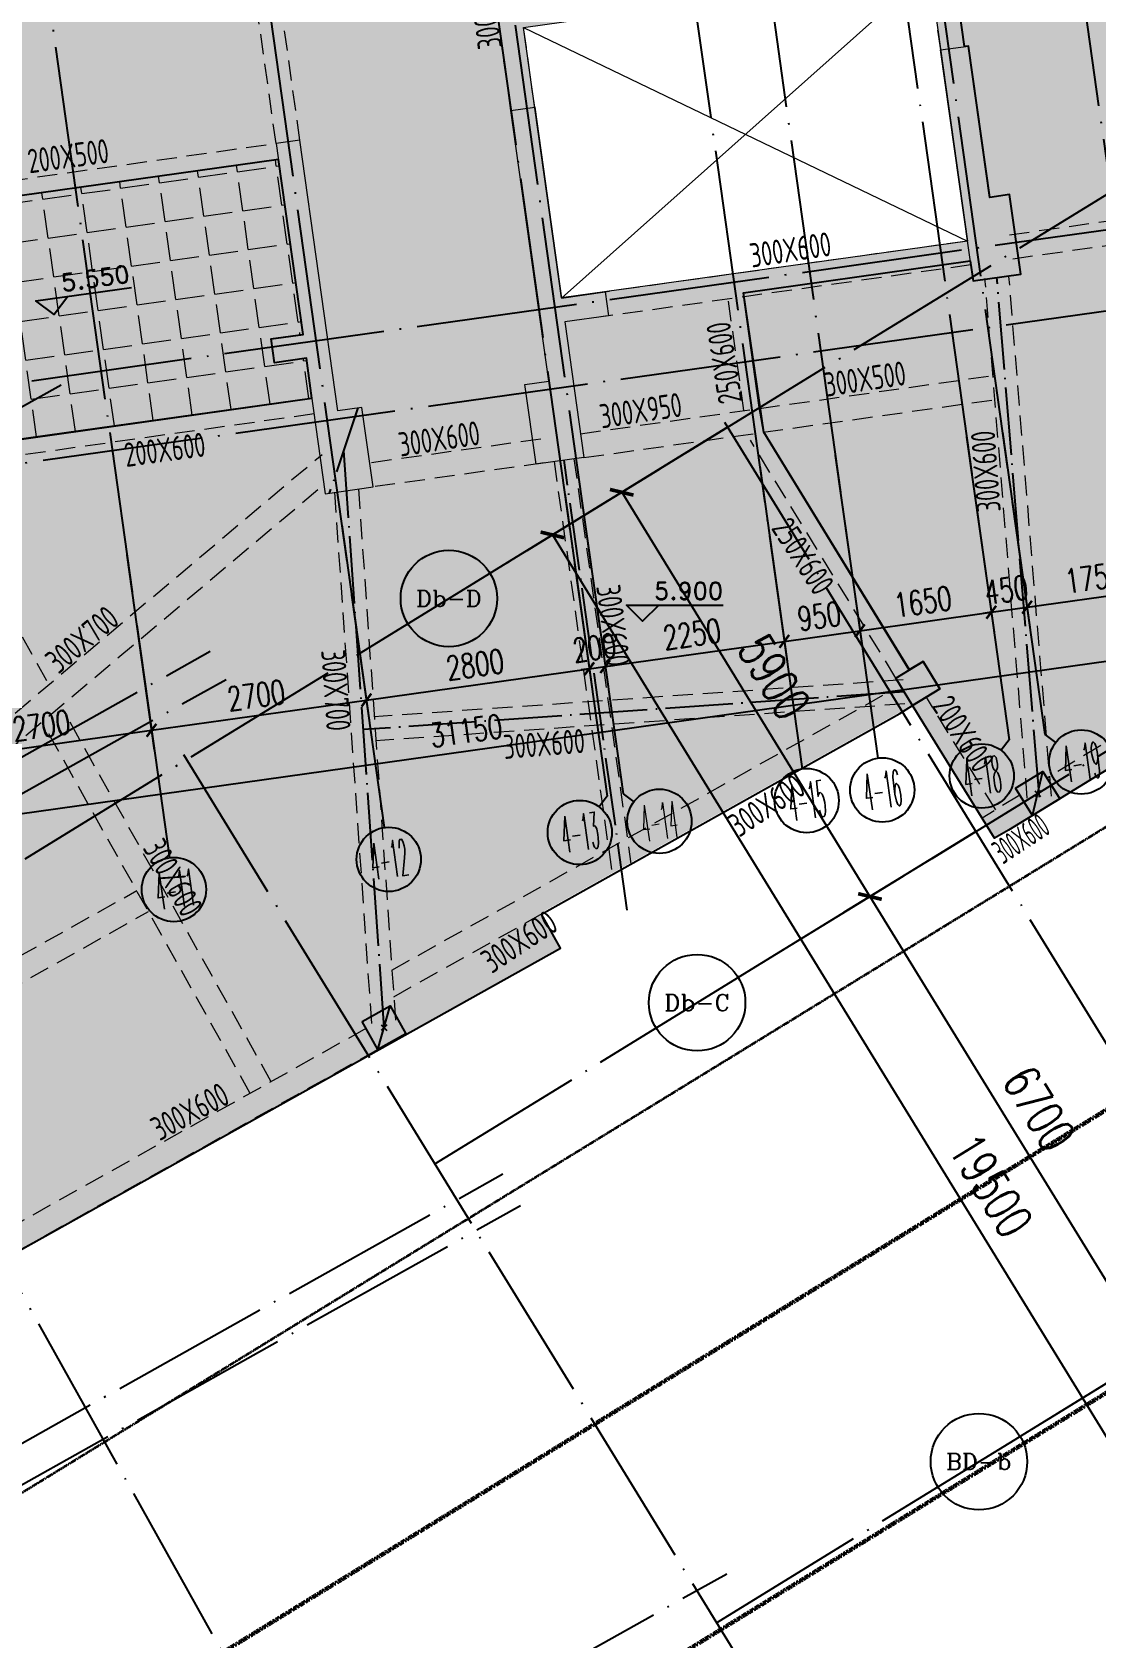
# Model space of a CAD drawing. Header units: millimetres. Extents: x 1089227 to 13101469, y 618865 to 10240562.
# Drawn here: x 2194745 to 2207980, y 4790405 to 4810379 of the extents above; entities that cross this region are included whole.
import ezdxf
from ezdxf.enums import TextEntityAlignment as Align

# ---------------------------------------------------------------- set-up
doc = ezdxf.new("R2010")
doc.units = ezdxf.units.MM
doc.header["$LTSCALE"] = 1000
doc.header["$PDMODE"] = 3
doc.header["$PDSIZE"] = 200
for name, pattern in [('A09-G-CTRL-用地红线+建筑退线_设计区$0$A02-G-MAIN-用地红线+退线_设计区$0$Redline1', [20, 10, -2, 2, -2, 2, -2]), ('A09-G-CTRL-用地红线+建筑退线_设计区$0$Controlline1', [12.8, 8, -1.6, 1.6, -1.6]), ('DOTE', [2.42, 2, -0.2, 0.02, -0.2]), ('GB_DASHDOT3', [1.0675, 0.84, -0.105, 0.0175, -0.105]), ('HIDDEN', [0.375, 0.25, -0.125])]:
    doc.linetypes.add(name, pattern=pattern)
doc.layers.get('0').update_dxf_attribs({"linetype": 'CONTINUOUS'})
doc.layers.get('Defpoints').update_dxf_attribs({"linetype": 'CONTINUOUS'})
for name, color, linetype, lineweight in [('A09-G-CTRL-用地红线+建筑退线_设计区$0$Z-REDL(用地红线)', 10, 'CONTINUOUS', 60), ('A09-G-CTRL-用地红线+建筑退线_设计区$0$Z-REDL-CTRL(建筑控制线)', 40, 'CONTINUOUS', 35), ('S-BEAM-DASH', 4, 'HIDDEN', 0), ('S-HOLE', 11, 'CONTINUOUS', 0), ('S-SLAB-HATCH', 73, 'CONTINUOUS', 0), ('S-WALL', 31, 'CONTINUOUS', 0)]:
    doc.layers.add(name, color=color, linetype=linetype, lineweight=lineweight)
for name, color, linetype in [('AXIS', 3, 'CONTINUOUS'), ('AXIS_TEXT', 7, 'CONTINUOUS'), ('BG', 11, 'CONTINUOUS'), ('BG-H', 8, 'CONTINUOUS'), ('BG-T', 3, 'CONTINUOUS'), ('C-H', 8, 'CONTINUOUS'), ('DOTE', 1, 'DOTE'), ('S-BEAM-TEXT-DD', 7, 'CONTINUOUS'), ('S-COLU-BEAM', 240, 'CONTINUOUS'), ('S-GRID-DE', 11, 'GB_DASHDOT3'), ('单形心', 4, 'CONTINUOUS'), ('辅助', 7, 'CONTINUOUS'), ('降板范围', 7, 'CONTINUOUS')]:
    doc.layers.add(name, color=color, linetype=linetype)
doc.styles.add('_TCH_AXIS', font='COMPLEX', dxfattribs={"bigfont": 'AllInOneBig.shx'})
doc.styles.add('_TCH_DIM_T3', font='SIMPLEX', dxfattribs={"width": 0.705882, "bigfont": 'AllInOneBig.shx'})
doc.styles.add('COMPLEX', font='COMPLEX', dxfattribs={"bigfont": 'AllInOneBig.shx'})
doc.styles.add('RMD', font='romand.shx')
doc.styles.add('TSSD_Rein', font='tssdeng.shx', dxfattribs={"width": 0.7, "bigfont": 'hztxt.shx'})
doc.dimstyles.new('_TCH_ARCH&&150', dxfattribs={"dimtxt": 446.25, "dimasz": 150, "dimexe": 375, "dimexo": 450, "dimgap": 189.375, "dimtad": 1, "dimdec": 0, "dimzin": 0, "dimdsep": 46, "dimtxsty": '_TCH_DIM_T3', "dimblk": 'ARCHTICK', "dimcen": 0.09, "dimclrt": 7, "dimazin": 2, "dimtfac": 1, "dimtdec": 0, "dimtix": 1, "dimtmove": 2, "dimatfit": 3, "dimfxl": 0, "dimtolj": 1, "dimtzin": 0, "dimarcsym": 0})
doc.dimstyles.new('_TCH_ARCH-100', dxfattribs={"dimscale": 100, "dimtxt": 2.975, "dimasz": 1, "dimexe": 2.5, "dimexo": 3, "dimgap": 1, "dimtad": 1, "dimdec": 0, "dimzin": 0, "dimdsep": 46, "dimtxsty": '_TCH_DIM_T3', "dimblk": 'ARCHTICK', "dimcen": 0.09, "dimclrt": 7, "dimazin": 2, "dimtfac": 1, "dimtdec": 0, "dimtix": 1, "dimtmove": 2, "dimatfit": 3, "dimfxl": 0, "dimtolj": 1, "dimtzin": 0, "dimarcsym": 0})

# ---------------------------------------------------------------- blocks, each defined once
blk = doc.blocks.new('0323最综用地红线')
at = {"layer": 'A09-G-CTRL-用地红线+建筑退线_设计区$0$Z-REDL(用地红线)', "color": 1, "linetype": 'A09-G-CTRL-用地红线+建筑退线_设计区$0$A02-G-MAIN-用地红线+退线_设计区$0$Redline1', "ltscale": 0.0005}
for points in [[(8229113, 3545554), (8225142, 3543308), (8218714, 3539520), (8216843, 3538379), (8196798, 3526063), (8183461, 3517876), (8169550, 3509328), (8160131, 3503545)], [(8227645, 3548171), (8223641, 3545906), (8217172, 3542094), (8215277, 3540938), (8195227, 3528619), (8181891, 3520433), (8167979, 3511884), (8158561, 3506101), (8151618, 3501837)]]:
    blk.add_lwpolyline(points, dxfattribs=at)
at = {"layer": 'A09-G-CTRL-用地红线+建筑退线_设计区$0$Z-REDL-CTRL(建筑控制线)', "linetype": 'A09-G-CTRL-用地红线+建筑退线_设计区$0$Controlline1', "ltscale": 0.0005, "flags": 128}
blk.add_lwpolyline([(8299567, 3686108), (8326626, 3675265), (8336400, 3687495), (8338983, 3690878), (8341712, 3688883), (8341724, 3688834), (8348492, 3681996), (8336495, 3657264), (8335815, 3655857), (8334921, 3653765), (8334408, 3652495), (8333554, 3650188), (8332762, 3647815), (8332296, 3646270), (8331866, 3644682), (8331460, 3643007), (8331063, 3641145), (8330737, 3639422), (8330293, 3636480), (8330017, 3634043), (8329761, 3630317), (8329732, 3627942), (8329763, 3625708), (8329928, 3622644), (8330113, 3620704), (8330325, 3618642), (8330653, 3615645), (8331572, 3606971), (8333151, 3600656), (8334420, 3595620), (8335099, 3592902), (8332162, 3588340), (8329462, 3587873), (8325135, 3587049), (8322510, 3586515), (8319525, 3585891), (8317926, 3585544), (8316578, 3585249), (8315535, 3585011), (8313300, 3584499), (8310791, 3583894), (8309251, 3583537), (8305740, 3582637), (8303918, 3582156), (8302104, 3581668), (8299703, 3581012), (8297227, 3580315), (8295056, 3579682), (8292998, 3579074), (8290643, 3578358), (8288572, 3577710), (8287591, 3577398), (8286161, 3576940), (8284503, 3576401), (8282624, 3575767), (8281086, 3575247), (8278146, 3574222), (8273894, 3572680), (8272471, 3572149), (8271089, 3571640), (8267888, 3570407), (8264331, 3569000), (8260702, 3567515), (8258549, 3566609), (8254947, 3565066), (8252185, 3563832), (8250834, 3563232), (8249176, 3562470), (8247994, 3561930), (8245505, 3560754), (8242980, 3559544), (8239801, 3558013), (8237959, 3557076), (8235838, 3555996), (8233384, 3554698), (8228450, 3552051), (8226178, 3550787), (8222141, 3548504), (8215629, 3544667), (8213710, 3543497), (8193657, 3531175), (8180322, 3522990), (8166408, 3514440), (8156991, 3508658), (8151138, 3505062), (8142685, 3507267), (8121171, 3545747), (8120724, 3546549), (8120233, 3547383), (8119272, 3548967), (8118108, 3550752), (8117067, 3552244), (8115806, 3553970), (8115672, 3554140), (8146431, 3575790), (8162146, 3587599), (8162295, 3588125), (8199863, 3615253), (8204215, 3618404), (8231584, 3638167), (8260590, 3655826), (8295376, 3680010)], close=True, dxfattribs=at)
blk = doc.blocks.new('_AXISO')
blk.add_circle((0, 0), 0.5)
at = {"layer": 'AXIS_TEXT', "style": 'COMPLEX', "width": 1.041667}
blk.add_attdef('A', text='', height=0.56, dxfattribs=at).set_placement((-0.25, -0.28), (0.25, -0.28), align=Align.FIT)
blk = doc.blocks.new('_ArchTick')
at = {"color": 0, "linetype": 'ByBlock', "const_width": 0.3}
blk.add_lwpolyline([(-0.71, -0.71), (0.71, 0.71)], dxfattribs=at)
blk = doc.blocks.new('*D28')
at = {"layer": 'AXIS', "color": 0, "lineweight": -2, "transparency": 16777216}
for p, q in [((0, -2314), (0, -5564)), ((31150, -2314), (31150, -5564)), ((0, -5314), (31150, -5314))]:
    blk.add_line(p, q, dxfattribs=at)
at = {"layer": 'Defpoints', "color": 0, "transparency": 16777216}
for p in [(0, -2014), (31150, -2014), (31150, -5314)]:
    blk.add_point(p, dxfattribs=at)
at = {"layer": 'AXIS', "color": 0, "linetype": 'ByBlock', "lineweight": -2, "transparency": 16777216, "xscale": 100, "yscale": 100, "zscale": 100, "rotation": 180}
blk.add_blockref('_ArchTick', (0, -5314), dxfattribs=at)
at = {"layer": 'AXIS', "color": 0, "linetype": 'ByBlock', "lineweight": -2, "transparency": 16777216, "xscale": 100, "yscale": 100, "zscale": 100}
blk.add_blockref('_ArchTick', (31150, -5314), dxfattribs=at)
at = {"layer": 'AXIS', "color": 7, "transparency": 16777216, "insert": (15575, -5065), "char_height": 297.5, "attachment_point": 5, "style": '_TCH_DIM_T3'}
blk.add_mtext('\\A1;31150', dxfattribs=at)
blk = doc.blocks.new('*D33')
at = {"layer": 'AXIS', "color": 0, "lineweight": -2, "transparency": 16777216}
for p, q in [((9000, -2314), (9000, -4764)), ((11700, -2314), (11700, -4764)), ((9000, -4514), (11700, -4514))]:
    blk.add_line(p, q, dxfattribs=at)
at = {"layer": 'Defpoints', "color": 0, "transparency": 16777216}
for p in [(9000, -2014), (11700, -2014), (11700, -4514)]:
    blk.add_point(p, dxfattribs=at)
at = {"layer": 'AXIS', "color": 0, "linetype": 'ByBlock', "lineweight": -2, "transparency": 16777216, "xscale": 100, "yscale": 100, "zscale": 100, "rotation": 180}
blk.add_blockref('_ArchTick', (9000, -4514), dxfattribs=at)
at = {"layer": 'AXIS', "color": 0, "linetype": 'ByBlock', "lineweight": -2, "transparency": 16777216, "xscale": 100, "yscale": 100, "zscale": 100}
blk.add_blockref('_ArchTick', (11700, -4514), dxfattribs=at)
at = {"layer": 'AXIS', "color": 7, "transparency": 16777216, "insert": (10350, -4265), "char_height": 297.5, "attachment_point": 5, "style": '_TCH_DIM_T3'}
blk.add_mtext('\\A1;2700', dxfattribs=at)
blk = doc.blocks.new('*D34')
at = {"layer": 'AXIS', "color": 0, "lineweight": -2, "transparency": 16777216}
for p, q in [((11700, -2314), (11700, -4764)), ((14400, -2314), (14400, -4764)), ((11700, -4514), (14400, -4514))]:
    blk.add_line(p, q, dxfattribs=at)
at = {"layer": 'Defpoints', "color": 0, "transparency": 16777216}
for p in [(11700, -2014), (14400, -2014), (14400, -4514)]:
    blk.add_point(p, dxfattribs=at)
at = {"layer": 'AXIS', "color": 0, "linetype": 'ByBlock', "lineweight": -2, "transparency": 16777216, "xscale": 100, "yscale": 100, "zscale": 100, "rotation": 180}
blk.add_blockref('_ArchTick', (11700, -4514), dxfattribs=at)
at = {"layer": 'AXIS', "color": 0, "linetype": 'ByBlock', "lineweight": -2, "transparency": 16777216, "xscale": 100, "yscale": 100, "zscale": 100}
blk.add_blockref('_ArchTick', (14400, -4514), dxfattribs=at)
at = {"layer": 'AXIS', "color": 7, "transparency": 16777216, "insert": (13050, -4265), "char_height": 297.5, "attachment_point": 5, "style": '_TCH_DIM_T3'}
blk.add_mtext('\\A1;2700', dxfattribs=at)
blk = doc.blocks.new('*D35')
at = {"layer": 'AXIS', "color": 0, "lineweight": -2, "transparency": 16777216}
for p, q in [((14400, -2314), (14400, -4764)), ((17200, -2314), (17200, -4764)), ((14400, -4514), (17200, -4514))]:
    blk.add_line(p, q, dxfattribs=at)
at = {"layer": 'Defpoints', "color": 0, "transparency": 16777216}
for p in [(14400, -2014), (17200, -2014), (17200, -4514)]:
    blk.add_point(p, dxfattribs=at)
at = {"layer": 'AXIS', "color": 0, "linetype": 'ByBlock', "lineweight": -2, "transparency": 16777216, "xscale": 100, "yscale": 100, "zscale": 100, "rotation": 180}
blk.add_blockref('_ArchTick', (14400, -4514), dxfattribs=at)
at = {"layer": 'AXIS', "color": 0, "linetype": 'ByBlock', "lineweight": -2, "transparency": 16777216, "xscale": 100, "yscale": 100, "zscale": 100}
blk.add_blockref('_ArchTick', (17200, -4514), dxfattribs=at)
at = {"layer": 'AXIS', "color": 7, "transparency": 16777216, "insert": (15800, -4265), "char_height": 297.5, "attachment_point": 5, "style": '_TCH_DIM_T3'}
blk.add_mtext('\\A1;2800', dxfattribs=at)
blk = doc.blocks.new('*D36')
at = {"layer": 'AXIS', "color": 0, "lineweight": -2, "transparency": 16777216}
for p, q in [((17200, -2314), (17200, -4764)), ((17400, -2314), (17400, -4764)), ((17200, -4514), (17100, -4514)), ((17200, -4514), (17400, -4514)), ((17400, -4514), (17500, -4514))]:
    blk.add_line(p, q, dxfattribs=at)
at = {"layer": 'Defpoints', "color": 0, "transparency": 16777216}
for p in [(17200, -2014), (17400, -2014), (17400, -4514)]:
    blk.add_point(p, dxfattribs=at)
at = {"layer": 'AXIS', "color": 0, "linetype": 'ByBlock', "lineweight": -2, "transparency": 16777216, "xscale": 100, "yscale": 100, "zscale": 100}
blk.add_blockref('_ArchTick', (17200, -4514), dxfattribs=at)
at = {"layer": 'AXIS', "color": 0, "linetype": 'ByBlock', "lineweight": -2, "transparency": 16777216, "xscale": 100, "yscale": 100, "zscale": 100, "rotation": 180}
blk.add_blockref('_ArchTick', (17400, -4514), dxfattribs=at)
at = {"layer": 'AXIS', "color": 7, "transparency": 16777216, "insert": (17300, -4265), "char_height": 297.5, "attachment_point": 5, "style": '_TCH_DIM_T3'}
blk.add_mtext('\\A1;200', dxfattribs=at)
blk = doc.blocks.new('*D37')
at = {"layer": 'AXIS', "color": 0, "lineweight": -2, "transparency": 16777216}
for p, q in [((17400, -2314), (17400, -4764)), ((19650, -2314), (19650, -4764)), ((17400, -4514), (19650, -4514))]:
    blk.add_line(p, q, dxfattribs=at)
at = {"layer": 'Defpoints', "color": 0, "transparency": 16777216}
for p in [(17400, -2014), (19650, -2014), (19650, -4514)]:
    blk.add_point(p, dxfattribs=at)
at = {"layer": 'AXIS', "color": 0, "linetype": 'ByBlock', "lineweight": -2, "transparency": 16777216, "xscale": 100, "yscale": 100, "zscale": 100, "rotation": 180}
blk.add_blockref('_ArchTick', (17400, -4514), dxfattribs=at)
at = {"layer": 'AXIS', "color": 0, "linetype": 'ByBlock', "lineweight": -2, "transparency": 16777216, "xscale": 100, "yscale": 100, "zscale": 100}
blk.add_blockref('_ArchTick', (19650, -4514), dxfattribs=at)
at = {"layer": 'AXIS', "color": 7, "transparency": 16777216, "insert": (18525, -4265), "char_height": 297.5, "attachment_point": 5, "style": '_TCH_DIM_T3'}
blk.add_mtext('\\A1;2250', dxfattribs=at)
blk = doc.blocks.new('*D38')
at = {"layer": 'AXIS', "color": 0, "lineweight": -2, "transparency": 16777216}
for p, q in [((19650, -2314), (19650, -4764)), ((20600, -2314), (20600, -4764)), ((19650, -4514), (20600, -4514))]:
    blk.add_line(p, q, dxfattribs=at)
at = {"layer": 'Defpoints', "color": 0, "transparency": 16777216}
for p in [(19650, -2014), (20600, -2014), (20600, -4514)]:
    blk.add_point(p, dxfattribs=at)
at = {"layer": 'AXIS', "color": 0, "linetype": 'ByBlock', "lineweight": -2, "transparency": 16777216, "xscale": 100, "yscale": 100, "zscale": 100, "rotation": 180}
blk.add_blockref('_ArchTick', (19650, -4514), dxfattribs=at)
at = {"layer": 'AXIS', "color": 0, "linetype": 'ByBlock', "lineweight": -2, "transparency": 16777216, "xscale": 100, "yscale": 100, "zscale": 100}
blk.add_blockref('_ArchTick', (20600, -4514), dxfattribs=at)
at = {"layer": 'AXIS', "color": 7, "transparency": 16777216, "insert": (20125, -4265), "char_height": 297.5, "attachment_point": 5, "style": '_TCH_DIM_T3'}
blk.add_mtext('\\A1;950', dxfattribs=at)
blk = doc.blocks.new('*D39')
at = {"layer": 'AXIS', "color": 0, "lineweight": -2, "transparency": 16777216}
for p, q in [((20600, -2314), (20600, -4764)), ((22250, -2314), (22250, -4764)), ((20600, -4514), (22250, -4514))]:
    blk.add_line(p, q, dxfattribs=at)
at = {"layer": 'Defpoints', "color": 0, "transparency": 16777216}
for p in [(20600, -2014), (22250, -2014), (22250, -4514)]:
    blk.add_point(p, dxfattribs=at)
at = {"layer": 'AXIS', "color": 0, "linetype": 'ByBlock', "lineweight": -2, "transparency": 16777216, "xscale": 100, "yscale": 100, "zscale": 100, "rotation": 180}
blk.add_blockref('_ArchTick', (20600, -4514), dxfattribs=at)
at = {"layer": 'AXIS', "color": 0, "linetype": 'ByBlock', "lineweight": -2, "transparency": 16777216, "xscale": 100, "yscale": 100, "zscale": 100}
blk.add_blockref('_ArchTick', (22250, -4514), dxfattribs=at)
at = {"layer": 'AXIS', "color": 7, "transparency": 16777216, "insert": (21425, -4265), "char_height": 297.5, "attachment_point": 5, "style": '_TCH_DIM_T3'}
blk.add_mtext('\\A1;1650', dxfattribs=at)
blk = doc.blocks.new('*D40')
at = {"layer": 'AXIS', "color": 0, "lineweight": -2, "transparency": 16777216}
for p, q in [((22250, -2314), (22250, -4764)), ((22700, -2314), (22700, -4764)), ((22250, -4514), (22150, -4514)), ((22250, -4514), (22700, -4514)), ((22700, -4514), (22800, -4514))]:
    blk.add_line(p, q, dxfattribs=at)
at = {"layer": 'Defpoints', "color": 0, "transparency": 16777216}
for p in [(22250, -2014), (22700, -2014), (22700, -4514)]:
    blk.add_point(p, dxfattribs=at)
at = {"layer": 'AXIS', "color": 0, "linetype": 'ByBlock', "lineweight": -2, "transparency": 16777216, "xscale": 100, "yscale": 100, "zscale": 100}
blk.add_blockref('_ArchTick', (22250, -4514), dxfattribs=at)
at = {"layer": 'AXIS', "color": 0, "linetype": 'ByBlock', "lineweight": -2, "transparency": 16777216, "xscale": 100, "yscale": 100, "zscale": 100, "rotation": 180}
blk.add_blockref('_ArchTick', (22700, -4514), dxfattribs=at)
at = {"layer": 'AXIS', "color": 7, "transparency": 16777216, "insert": (22475, -4265), "char_height": 297.5, "attachment_point": 5, "style": '_TCH_DIM_T3'}
blk.add_mtext('\\A1;450', dxfattribs=at)
blk = doc.blocks.new('*D41')
at = {"layer": 'AXIS', "color": 0, "lineweight": -2, "transparency": 16777216}
for p, q in [((22700, -2314), (22700, -4764)), ((24450, -2314), (24450, -4764)), ((22700, -4514), (24450, -4514))]:
    blk.add_line(p, q, dxfattribs=at)
at = {"layer": 'Defpoints', "color": 0, "transparency": 16777216}
for p in [(22700, -2014), (24450, -2014), (24450, -4514)]:
    blk.add_point(p, dxfattribs=at)
at = {"layer": 'AXIS', "color": 0, "linetype": 'ByBlock', "lineweight": -2, "transparency": 16777216, "xscale": 100, "yscale": 100, "zscale": 100, "rotation": 180}
blk.add_blockref('_ArchTick', (22700, -4514), dxfattribs=at)
at = {"layer": 'AXIS', "color": 0, "linetype": 'ByBlock', "lineweight": -2, "transparency": 16777216, "xscale": 100, "yscale": 100, "zscale": 100}
blk.add_blockref('_ArchTick', (24450, -4514), dxfattribs=at)
at = {"layer": 'AXIS', "color": 7, "transparency": 16777216, "insert": (23575, -4265), "char_height": 297.5, "attachment_point": 5, "style": '_TCH_DIM_T3'}
blk.add_mtext('\\A1;1750', dxfattribs=at)
blk = doc.blocks.new('*D450')
at = {"layer": 'AXIS', "color": 0, "lineweight": -2, "transparency": 16777216}
for p, q in [((-173409, -19984), (-175525, -21284)), ((-175206, -21087), (-165000, -37704)), ((-163203, -36600), (-165320, -37900))]:
    blk.add_line(p, q, dxfattribs=at)
at = {"layer": 'Defpoints', "color": 0, "transparency": 16777216}
for p in [(-173025, -19748), (-162820, -36364), (-165000, -37704)]:
    blk.add_point(p, dxfattribs=at)
at = {"layer": 'AXIS', "color": 0, "lineweight": -2, "transparency": 16777216, "xscale": 150, "yscale": 150, "zscale": 150}
for p, rotation in [((-175206, -21087), 121.5582110074274), ((-165000, -37704), 301.5582110074274)]:
    blk.add_blockref('_ArchTick', p, dxfattribs=dict(at, rotation=rotation))
at = {"layer": 'AXIS', "color": 7, "transparency": 16777216, "insert": (-169751, -29180), "char_height": 446.2, "attachment_point": 5, "rotation": 301.5582, "style": '_TCH_DIM_T3'}
blk.add_mtext('\\A1;19500', dxfattribs=at)
blk = doc.blocks.new('*D452')
at = {"layer": 'AXIS', "color": 0, "lineweight": -2, "transparency": 16777216}
for p, q in [((-170321, -25011), (-171574, -25781)), ((-171255, -25585), (-167748, -31294)), ((-166814, -30720), (-168068, -31490))]:
    blk.add_line(p, q, dxfattribs=at)
at = {"layer": 'Defpoints', "color": 0, "transparency": 16777216}
for p in [(-169937, -24776), (-166431, -30485), (-167748, -31294)]:
    blk.add_point(p, dxfattribs=at)
at = {"layer": 'AXIS', "color": 0, "lineweight": -2, "transparency": 16777216, "xscale": 150, "yscale": 150, "zscale": 150}
for p, rotation in [((-171255, -25585), 121.5582110074262), ((-167748, -31294), 301.5582110074262)]:
    blk.add_blockref('_ArchTick', p, dxfattribs=dict(at, rotation=rotation))
at = {"layer": 'AXIS', "color": 7, "transparency": 16777216, "insert": (-169150, -28223), "char_height": 446.2, "attachment_point": 5, "rotation": 301.5582, "style": '_TCH_DIM_T3'}
blk.add_mtext('\\A1;6700', dxfattribs=at)
blk = doc.blocks.new('*D453')
at = {"layer": 'AXIS', "color": 0, "lineweight": -2, "transparency": 16777216}
for p, q in [((-173409, -19984), (-174662, -20754)), ((-174343, -20557), (-171255, -25585)), ((-170321, -25011), (-171574, -25781))]:
    blk.add_line(p, q, dxfattribs=at)
at = {"layer": 'Defpoints', "color": 0, "transparency": 16777216}
for p in [(-173025, -19748), (-169937, -24776), (-171255, -25585)]:
    blk.add_point(p, dxfattribs=at)
at = {"layer": 'AXIS', "color": 0, "lineweight": -2, "transparency": 16777216, "xscale": 150, "yscale": 150, "zscale": 150}
for p, rotation in [((-174343, -20557), 121.5582110074291), ((-171255, -25585), 301.5582110074291)]:
    blk.add_blockref('_ArchTick', p, dxfattribs=dict(at, rotation=rotation))
at = {"layer": 'AXIS', "color": 7, "transparency": 16777216, "insert": (-172447, -22855), "char_height": 446.2, "attachment_point": 5, "rotation": 301.5582, "style": '_TCH_DIM_T3'}
blk.add_mtext('\\A1;5900', dxfattribs=at)
blk = doc.blocks.new('QZ-TL-0808')
at = {"layer": 'C-H'}
for points in [[(-130443, -110819), (-130096, -110770), (-129832, -112651), (-129584, -112617), (-129445, -113607), (-130039, -113690)], [(-135790, -111570), (-135493, -111530), (-135159, -113905), (-134614, -113828), (-134573, -114126), (-135117, -114202), (-134881, -115886), (-135475, -115969), (-135614, -114979), (-135317, -114937)], [(-138099, -116338), (-137504, -116254), (-137644, -115264), (-137941, -115306), (-138414, -111941), (-138711, -111983), (-138377, -114357), (-138774, -114413), (-138732, -114710), (-138335, -114654)]]:
    blk.add_hatch(color=256, dxfattribs=at).paths.add_polyline_path(points)
at = {"layer": 'S-WALL'}
for points in [[(-130443, -110819), (-130096, -110770), (-129832, -112651), (-129584, -112617), (-129445, -113607), (-130039, -113690), (-130443, -110819)], [(-135790, -111570), (-135493, -111530), (-135159, -113905), (-134614, -113828), (-134573, -114126), (-135117, -114202), (-134881, -115886), (-135475, -115969), (-135614, -114979), (-135317, -114937), (-135790, -111570)], [(-138099, -116338), (-137504, -116254), (-137644, -115264), (-137941, -115306), (-138414, -111941), (-138711, -111983), (-138377, -114357), (-138774, -114413), (-138732, -114710), (-138335, -114654), (-138099, -116338)]]:
    blk.add_lwpolyline(points, dxfattribs=at)
blk = doc.blocks.new('BANWANG_XINGXIN')
at = {"color": 0}
for points in [[(0.71, 0.71), (-0.71, -0.71)], [(-0.71, 0.71), (0.71, -0.71)]]:
    blk.add_lwpolyline(points, dxfattribs=at)
blk = doc.blocks.new('1F柱网-0808')
at = {"layer": 'S-COLU-BEAM'}
for points in [[(13879, 29824), (14220, 30033), (14429, 29693), (14089, 29483)], [(15369, 28455), (15710, 28665), (15920, 28324), (15579, 28114)], [(7239, 25553), (7588, 25749), (7783, 25400), (7434, 25204)]]:
    blk.add_lwpolyline(points, close=True, dxfattribs=at)
blk.add_blockref('QZ-TL-0808', (144880, 148457))
at = {"layer": '单形心', "xscale": 50, "yscale": 50, "zscale": 50}
for p in [(15644, 28389), (7511, 25477)]:
    blk.add_blockref('BANWANG_XINGXIN', p, dxfattribs=at)
blk = doc.blocks.new('2FJGBZ')
at = {"layer": 'C-H'}
h = blk.add_hatch(color=256, dxfattribs=at)
h.dxf.hatch_style = 1
h.paths.add_polyline_path([(13879, 29824), (14220, 30033), (14429, 29693), (14089, 29483)])
h = blk.add_hatch(color=256, dxfattribs=at)
h.dxf.hatch_style = 1
h.paths.add_polyline_path([(7240, 25555), (7588, 25749), (7784, 25400), (7434, 25204)])
at = {"layer": 'S-SLAB-HATCH'}
h = blk.add_hatch(dxfattribs=at)
h.set_pattern_fill('松散材料', color=256, scale=200, angle=8)
h.set_pattern_definition([(8.0000004, (-5457252.86, 1932872.46), (133.485347, 397.445483), [0, -375])])
h.paths.add_polyline_path([(-9941, 34947), (-8108, 35973), (-7021, 34031), (-8854, 33005)], flags=16)
h.paths.add_polyline_path([(-5324, 26702), (-3492, 27727), (-2393, 25764), (-4225, 24738)], flags=16)
h.paths.add_polyline_path([(-593, 32496), (-676, 33091), (-924, 33056), (-1230, 35235), (701, 35506), (1091, 32733)], flags=16)
h.paths.add_polyline_path([(9248, 37919), (14299, 38629), (14772, 35262), (9722, 34554)], flags=16)
h.paths.add_polyline_path([(-685, 57224), (-2616, 56953), (-2950, 59330), (-1019, 59601)], flags=17)
h.paths.add_polyline_path([(-1646, 64057), (-2933, 63876), (-3114, 65163), (-1827, 65344)], flags=16)
h.paths.add_polyline_path([(-24126, 53937), (-21332, 55501), (-20160, 53408), (-22952, 51844)], flags=16)
edge = h.paths.add_edge_path()
edge.add_line((8274, 69995), (8191, 70590))
edge.add_line((8191, 70590), (3804, 69973))
edge.add_line((3804, 69973), (2121, 81951))
edge.add_line((2121, 81951), (-4347, 81042))
edge.add_line((-4347, 81042), (-6158, 83583))
edge.add_line((-6158, 83583), (-29732, 67073))
edge.add_line((-29732, 67073), (-29727, 67065))
edge.add_arc((-27730, 64687), 3105, 130.0192, 209.2114)
edge.add_line((-30440, 63171), (-28906, 60430))
edge.add_line((-28906, 60430), (-28209, 60820))
edge.add_line((-28209, 60820), (-23030, 51571))
edge.add_line((-23030, 51571), (-21720, 52305))
edge.add_line((-21720, 52305), (-19375, 48117))
edge.add_line((-19375, 48117), (-20683, 47384))
edge.add_line((-20683, 47384), (-16580, 40054))
edge.add_line((-16580, 40054), (-15271, 40787))
edge.add_line((-15271, 40787), (-13928, 38388))
edge.add_line((-13928, 38388), (-15237, 37655))
edge.add_line((-15237, 37655), (-7004, 22953))
edge.add_line((-7004, 22953), (-2295, 25590))
edge.add_line((-2295, 25590), (192, 21150))
edge.add_line((192, 21150), (9708, 26465))
edge.add_line((9708, 26465), (9462, 26902))
edge.add_line((9462, 26902), (13922, 29398))
edge.add_line((13922, 29398), (14261, 29587))
edge.add_line((14261, 29587), (12238, 32884))
edge.add_line((12238, 32884), (12186, 33190))
edge.add_line((12186, 33190), (11986, 34618))
edge.add_line((11986, 34618), (14806, 35014))
edge.add_line((14806, 35014), (14841, 34766))
edge.add_line((14841, 34766), (15435, 34850))
edge.add_line((15435, 34850), (15296, 35840))
edge.add_line((15296, 35840), (15049, 35805))
edge.add_line((15049, 35805), (14786, 37687))
edge.add_line((14786, 37687), (14735, 37681))
edge.add_line((14735, 37681), (14054, 42533))
edge.add_line((14054, 42533), (15292, 42708))
edge.add_line((15292, 42708), (15390, 42014))
edge.add_line((15390, 42014), (15786, 42070))
edge.add_line((15786, 42070), (15647, 43059))
edge.add_line((15647, 43059), (14012, 42829))
edge.add_line((14012, 42829), (13886, 43721))
edge.add_line((13886, 43721), (13985, 43736))
edge.add_line((13985, 43736), (13889, 44429))
edge.add_line((13889, 44429), (5471, 43245))
edge.add_line((5471, 43245), (5422, 43593))
edge.add_line((5422, 43593), (2748, 43216))
edge.add_line((2748, 43216), (1399, 52821))
edge.add_line((1399, 52821), (1744, 52870))
edge.add_line((1744, 52870), (1737, 52919))
edge.add_line((1737, 52919), (2332, 53003))
edge.add_line((2332, 53003), (2338, 52953))
edge.add_line((2338, 52953), (3676, 53141))
edge.add_line((3676, 53141), (3627, 53490))
edge.add_line((3627, 53490), (2735, 53363))
edge.add_line((2735, 53363), (2179, 57324))
edge.add_line((2179, 57324), (-346, 56969))
edge.add_line((-346, 56969), (-388, 57266))
edge.add_line((-388, 57266), (-685, 57224))
edge.add_line((-685, 57224), (-1450, 62671))
edge.add_line((-1450, 62671), (-1154, 62713))
edge.add_line((-1154, 62713), (-1975, 68555))
edge.add_line((-1975, 68555), (8274, 69995))
h.paths.add_polyline_path([(-14963, 37579), (-12696, 38848), (-11523, 36754), (-13791, 35485)], flags=16)
h = blk.add_hatch(dxfattribs=at)
h.set_pattern_fill('GRASS', color=256, scale=150, angle=8)
h.set_pattern_definition([(98.0000004, (-5457252.86, 1932872.46), (-338.085388, 254.76561), [79.374198, -519.303045]), (53, (-5457252.86, 1932872.46), (-338.08562, 254.765784), [79.374198, -343.954845]), (143, (-5457252.86, 1932872.46), (-254.765784, -338.08562), [79.374198, -343.954845])])
h.paths.add_polyline_path([(15281, 27932), (15106, 27833), (14089, 29483), (14429, 29693), (14220, 30033), (14048, 29928), (12238, 32885), (11986, 34618), (14806, 35014), (14841, 34766), (15435, 34850), (15296, 35840), (15049, 35805), (14784, 37687), (14735, 37680), (14568, 38869), (14054, 42532), (15292, 42707), (15389, 42014), (15786, 42070), (15647, 43059), (14013, 42830), (13886, 43721), (13985, 43736), (13891, 44416), (37277, 47715), (40077, 43161), (34920, 39994), (28083, 35793), (15579, 28114)])
h = blk.add_hatch(dxfattribs=at)
h.set_pattern_fill('ANGLE', color=256, scale=70, angle=8)
h.set_pattern_definition([(8.0000004, (-7272583.1, -5076572.44), (-68.04869, 484.191572), [355.6, -133.35]), (98.0000004, (-7272583.1, -5076572.44), (-484.191572, -68.04869), [355.6, -133.35])])
edge = h.paths.add_edge_path()
edge.add_line((2409, 32716), (6616, 33307))
edge.add_line((6616, 33307), (6547, 33804))
edge.add_line((6547, 33804), (6151, 33747))
edge.add_line((6151, 33747), (6107, 34044))
edge.add_line((6107, 34044), (6505, 34101))
edge.add_line((6505, 34101), (6199, 36277))
edge.add_line((6199, 36277), (1000, 35546))
edge.add_line((1000, 35546), (1304, 33370))
edge.add_line((1304, 33370), (1702, 33425))
edge.add_line((1702, 33425), (1726, 33268))
edge.add_line((1726, 33268), (2317, 33352))
edge.add_line((2317, 33352), (2320, 33352))
edge.add_line((2320, 33352), (2410, 32717))
at = {"layer": 'S-BEAM-DASH'}
for p, q in [((9388, 36926), (8817, 40989)), ((6170, 36474), (5550, 40883)), ((6467, 36516), (5847, 40925)), ((9091, 36885), (8520, 40947)), ((14438, 37638), (14104, 40015)), ((14735, 37680), (14401, 40057)), ((972, 35745), (6169, 36476)), ((18882, 35839), (15267, 35331)), ((18924, 35542), (15309, 35034)), ((14772, 35262), (10168, 34615)), ((14814, 34965), (10209, 34317)), ((15516, 28332), (14989, 34796)), ((15815, 28357), (15288, 34820)), ((11990, 33152), (11788, 34590)), ((12188, 33180), (11986, 34618)), ((9958, 32865), (15070, 33586)), ((10000, 32568), (15112, 33289)), ((6642, 33111), (1839, 32435)), ((9463, 32799), (7334, 32500)), ((13881, 29826), (12070, 32783)), ((14048, 29928), (12237, 32885)), ((628, 27457), (6741, 32608)), ((3319, 29790), (1819, 32468)), ((9505, 32502), (7327, 32196)), ((9629, 32519), (10351, 27382)), ((9876, 32554), (10585, 27513)), ((761, 27177), (6743, 32216)), ((7194, 32178), (7661, 25487)), ((6896, 32136), (7361, 25466)), ((21542, 32128), (15763, 28580)), ((21699, 31873), (15920, 28324)), ((13973, 29803), (7391, 29344)), ((7611, 26193), (13771, 29640)), ((15123, 28186), (14260, 29588)), ((6110, 24805), (3518, 29434)), ((13993, 29504), (7412, 29045)), ((7634, 25862), (13918, 29378)), ((15106, 27833), (14086, 29491)), ((5848, 24659), (3284, 29238)), ((15422, 28370), (14953, 28082)), ((15579, 28114), (15281, 27932)), ((1335, 25445), (4436, 27181)), ((1482, 25183), (4582, 26920)), ((7288, 25466), (2795, 22952)), ((7434, 25204), (2942, 22690))]:
    blk.add_line(p, q, dxfattribs=at)
at = {"layer": 'S-BEAM-DASH', "linetype": 'Continuous'}
for p, q in [((999, 35547), (6197, 36278)), ((6614, 33309), (1811, 32633))]:
    blk.add_line(p, q, dxfattribs=at)
at = {"layer": 'S-GRID-DE'}
for p, q in [((10539, 26940), (9753, 32537)), ((13983, 29653), (7252, 29184))]:
    blk.add_line(p, q, dxfattribs=at)
for points in [[(15666, 28345), (15138, 34808)], [(7188, 33188), (6832, 32126)], [(7010, 32657), (7510, 25476)], [(15579, 28114), (15710, 28665)], [(7434, 25204), (7588, 25749)]]:
    blk.add_lwpolyline(points, dxfattribs=at)
at = {"layer": 'S-HOLE'}
blk.add_lwpolyline([(9248, 37919), (14299, 38629), (14772, 35262), (9722, 34554)], close=True, dxfattribs=at)
for points in [[(9722, 34552), (14299, 38629)], [(9248, 37919), (14772, 35262)]]:
    blk.add_lwpolyline(points, dxfattribs=at)
at = {"layer": '降板范围'}
for points in [[(-13977, 38475), (-15286, 37742), (-7004, 22953), (-2295, 25590), (192, 21150), (9708, 26465), (9470, 26889), (13930, 29385), (14089, 29483), (14429, 29693), (14220, 30033), (14049, 29929), (12238, 32884), (12186, 33190), (11986, 34618), (14806, 35014), (14841, 34766), (15435, 34850), (15296, 35840), (15049, 35805), (14786, 37687), (14735, 37681), (14054, 42533)], [(28083, 35793), (15579, 28114), (15281, 27932), (15106, 27833), (14089, 29483), (14429, 29693), (14220, 30033), (14048, 29928), (12238, 32885), (11986, 34618), (14806, 35014), (14841, 34766), (15435, 34850), (15296, 35840), (15049, 35805), (14784, 37687), (14735, 37680), (14568, 38869)], [(2409, 32716), (6616, 33307), (6547, 33804), (6151, 33747), (6107, 34044), (6505, 34101), (6199, 36277), (1000, 35546), (1304, 33370), (1702, 33425), (1726, 33268), (2317, 33352), (2320, 33352), (2410, 32717)]]:
    blk.add_lwpolyline(points, dxfattribs=at)
blk.add_blockref('1F柱网-0808', (0, 0))
blk = doc.blocks.new('ljm2')
at = {"layer": 'BG'}
for points in [[(-126552, -42830), (-126722, -43056), (-126948, -42886), (-125760, -42719)], [(-119199, -46669), (-119399, -46869), (-119599, -46669), (-118399, -46669)]]:
    blk.add_lwpolyline(points, dxfattribs=at)
at = {"layer": 'BG-H'}
for points in [[(-126552, -42830), (-126722, -43056), (-126948, -42886)], [(-119199, -46669), (-119399, -46869), (-119599, -46669)]]:
    blk.add_solid(points, dxfattribs=at)
at = {"layer": 'BG-T', "color": 7, "style": 'RMD'}
blk.add_text('5.550', height=220, rotation=7.9937, dxfattribs=at).set_placement((-125760, -42719), align=Align.BOTTOM_RIGHT)
blk.add_text('5.900', height=220, dxfattribs=at).set_placement((-118399, -46669), align=Align.BOTTOM_RIGHT)
at = {"layer": 'S-BEAM-TEXT-DD', "style": 'TSSD_Rein'}
for s, rotation, width, p in [('300X600', 97.8817, 0.7, (-121148, -39730)), ('200X500', 7.7452, 0.7, (-127028, -41300)), ('300X600', 8.5916, 0.7, (-118041, -42473)), ('250X600', 98.9561, 0.7, (-118156, -44138)), ('300X500', 8.5916, 0.7, (-117112, -44080)), ('300X950', 8.5916, 0.7, (-119909, -44474)), ('200X600', 7.7452, 0.7, (-125825, -44953)), ('300X600', 8.5916, 0.7, (-122411, -44824)), ('300X600', 94.3733, 0.7, (-114942, -45503)), ('250X600', 302.9268, 0.7, (-117808, -45714)), ('300X600', 277.4901, 0.7, (-119979, -46439)), ('300X700', 39.7814, 0.7, (-126666, -47536)), ('300X700', 274.0475, 0.7, (-123401, -47235)), ('200X600', 302.9268, 0.7, (-115811, -47926)), ('300X600', 4.5336, 0.7, (-121120, -48586)), ('300X600', 33.4759, 0.7, (-118197, -49566)), ('300X600', 33.4759, 0.5, (-114914, -49899)), ('300X600', 299.7953, 0.7, (-125626, -49692)), ('300X600', 33.4759, 0.7, (-121276, -51261)), ('300X600', 28.1974, 0.7, (-125409, -53341))]:
    blk.add_text(s, height=300, rotation=rotation, dxfattribs=dict(at, width=width)).set_placement(p)
blk = doc.blocks.new('52+', base_point=(0, -1000))
at = {"layer": 'AXIS'}
for p, q in [((11700, -4203.8), (11700, -6114.2)), ((14400, -4203.8), (14400, -6114.2)), ((17200, -4203.8), (17200, -6114.2)), ((17400, -4203.8), (17400, -6114.2)), ((19650, -4203.8), (19650, -6114.2)), ((20600, -4203.8), (20600, -6114.2)), ((22250, -4203.8), (22250, -6114.2)), ((22700, -4203.8), (22700, -6114.2)), ((17200, -6114.2), (17082.8, -6231.3)), ((17400, -6114.2), (17517.2, -6231.3)), ((22250, -6114.2), (22132.8, -6231.3)), ((22700, -6114.2), (22817.2, -6231.3))]:
    blk.add_line(p, q, dxfattribs=at)
at = {"layer": 'DOTE', "color": 14}
for p, q in [((11700, 40365.9), (11700, -4203.8)), ((14400, 40365.9), (14400, -4203.8)), ((17200, 40365.9), (17200, -4203.8)), ((19650, 40365.9), (19650, -4203.8)), ((20600, 40365.9), (20600, -4203.8)), ((22250, 40365.9), (22250, -4203.8)), ((22700, 40365.9), (22700, -4203.8)), ((17400, 10801.1), (17400, -4203.8)), ((24450, 10800), (24450, -4203.8)), ((-1268, 0), (32065.5, 0)), ((-1268, -1000), (32065.5, -1000))]:
    blk.add_line(p, q, dxfattribs=at)
at = {"layer": 'AXIS'}
ref = blk.add_blockref('_AXISO', (11700, -6514.2), dxfattribs=dict(at, xscale=800, yscale=800, zscale=800))
ref.add_attrib('A', '4-11', (11473.7, -6740.4), dxfattribs={"color": 7, "height": 452.55, "style": '_TCH_AXIS', "width": 0.295775})
ref = blk.add_blockref('_AXISO', (14400, -6514.2), dxfattribs=dict(at, xscale=800, yscale=800, zscale=800))
ref.add_attrib('A', '4-12', (14173.7, -6740.4), dxfattribs={"color": 7, "height": 452.55, "style": '_TCH_AXIS', "width": 0.276316})
ref = blk.add_blockref('_AXISO', (16800, -6514.2), dxfattribs=dict(at, xscale=800, yscale=800, zscale=800))
ref.add_attrib('A', '4-13', (16573.7, -6740.4), dxfattribs={"color": 7, "height": 452.55, "style": '_TCH_AXIS', "width": 0.276316})
ref = blk.add_blockref('_AXISO', (17800, -6514.2), dxfattribs=dict(at, xscale=800, yscale=800, zscale=800))
ref.add_attrib('A', '4-14', (17573.7, -6740.4), dxfattribs={"color": 7, "height": 452.55, "style": '_TCH_AXIS', "width": 0.269231})
ref = blk.add_blockref('_AXISO', (19650, -6514.2), dxfattribs=dict(at, xscale=800, yscale=800, zscale=800))
ref.add_attrib('A', '4-15', (19423.7, -6740.4), dxfattribs={"color": 7, "height": 452.55, "style": '_TCH_AXIS', "width": 0.276316})
ref = blk.add_blockref('_AXISO', (20600, -6514.2), dxfattribs=dict(at, xscale=800, yscale=800, zscale=800))
ref.add_attrib('A', '4-16', (20373.7, -6740.4), dxfattribs={"color": 7, "height": 452.55, "style": '_TCH_AXIS', "width": 0.276316})
ref = blk.add_blockref('_AXISO', (21850, -6514.2), dxfattribs=dict(at, xscale=800, yscale=800, zscale=800))
ref.add_attrib('A', '4-18', (21623.7, -6740.4), dxfattribs={"color": 7, "height": 452.55, "style": '_TCH_AXIS', "width": 0.276316})
ref = blk.add_blockref('_AXISO', (23100, -6514.2), dxfattribs=dict(at, xscale=800, yscale=800, zscale=800))
ref.add_attrib('A', '4-19', (22873.7, -6740.4), dxfattribs={"color": 7, "height": 452.55, "style": '_TCH_AXIS', "width": 0.276316})
for p1, p2, distance, picture, middle in [((0, -2013.9), (31150, -2013.9), -3300, '*D28', (15575, -5065.1)), ((9000, -2013.9), (11700, -2013.9), -2500, '*D33', (10350, -4265.1)), ((11700, -2013.9), (14400, -2013.9), -2500, '*D34', (13050, -4265.1)), ((14400, -2013.9), (17200, -2013.9), -2500, '*D35', (15800, -4265.1)), ((17200, -2013.9), (17400, -2013.9), -2500, '*D36', (17300, -4265.1)), ((17400, -2013.9), (19650, -2013.9), -2500, '*D37', (18525, -4265.1)), ((19650, -2013.9), (20600, -2013.9), -2500, '*D38', (20125, -4265.1)), ((20600, -2013.9), (22250, -2013.9), -2500, '*D39', (21425, -4265.1)), ((22250, -2013.9), (22700, -2013.9), -2500, '*D40', (22475, -4265.1)), ((22700, -2013.9), (24450, -2013.9), -2500, '*D41', (23575, -4265.1))]:
    dim = blk.add_aligned_dim(p1=p1, p2=p2, distance=distance, dimstyle='_TCH_ARCH-100', dxfattribs=at)
    dim.commit()
    dim.dimension.update_dxf_attribs({"geometry": picture, "text_midpoint": middle})
blk = doc.blocks.new('塔楼轴网260428')
at = {"layer": '辅助', "rotation": 8.00000038206086}
blk.add_blockref('52+', (-192268.4, -21666.4), dxfattribs=at)
blk = doc.blocks.new('裙房轴网260428')
at = {"layer": 'AXIS'}
for p, q in [((-173025.2, -19748.2), (-175982, -21564.3)), ((-169937.3, -24775.6), (-172894.2, -26591.7)), ((-166430.8, -30484.7), (-169387.6, -32300.8))]:
    blk.add_line(p, q, dxfattribs=at)
at = {"layer": 'DOTE', "color": 16, "linetype": 'DOTE'}
for p, q in [((-187949.8, -28914.8), (-108051.9, 20158.4)), ((-209975.5, 19777.9), (-170146.2, -51357.7)), ((-176669, -28910.2), (-104964, 15130.9)), ((-173162.4, -34619.3), (-101457.5, 9421.8)), ((-200865.6, -30164.1), (-181318.3, -19219.4)), ((-173063.6, -19685.6), (-158584.6, -43259.3)), ((-199009.2, -33479.8), (-179461.8, -22535.1)), ((-198813.8, -33828.8), (-179266.4, -22884.1)), ((-179795.3, -23820.2), (-165316.3, -47393.9)), ((-195369.5, -39980.2), (-175822.2, -29035.5)), ((-195149.7, -40372.9), (-175602.3, -29428.2)), ((-192584.9, -44953.7), (-173037.5, -34009))]:
    blk.add_line(p, q, dxfattribs=at)
at = {"layer": 'AXIS'}
ref = blk.add_blockref('_AXISO', (-176493.3, -21878.3), dxfattribs=dict(at, xscale=1200, yscale=1200, zscale=1200))
ref.add_attrib('A', 'Db-D', dxfattribs={"layer": 'AXIS_TEXT', "height": 199.26, "style": '_TCH_AXIS'}).set_placement((-176901.3, -21977.9), (-176085.3, -21977.9), align=Align.FIT)
ref = blk.add_blockref('_AXISO', (-173405.4, -26905.7), dxfattribs=dict(at, xscale=1200, yscale=1200, zscale=1200))
ref.add_attrib('A', 'Db-C', dxfattribs={"layer": 'AXIS_TEXT', "height": 203.73, "style": '_TCH_AXIS'}).set_placement((-173812.9, -27007.6), (-172998, -27007.6), align=Align.FIT)
ref = blk.add_blockref('_AXISO', (-169898.9, -32614.9), dxfattribs=dict(at, xscale=1200, yscale=1200, zscale=1200))
ref.add_attrib('A', 'BD-b', dxfattribs={"layer": 'AXIS_TEXT', "height": 199.26, "style": '_TCH_AXIS'}).set_placement((-170306.9, -32714.5), (-169490.9, -32714.5), align=Align.FIT)
for p1, p2, distance, picture, middle in [((-173025.2, -19748.1), (-162819.5, -36364.3), -2559.1, '*D450', (-169751.5, -29179.7)), ((-173025.2, -19748.1), (-169937.3, -24775.6), -1546.1, '*D453', (-172447.2, -22855.2)), ((-169937.3, -24775.6), (-166430.8, -30484.7), -1546.1, '*D452', (-169150, -28223.5))]:
    dim = blk.add_aligned_dim(p1=p1, p2=p2, distance=distance, dimstyle='_TCH_ARCH&&150', dxfattribs=at)
    dim.commit()
    dim.dimension.update_dxf_attribs({"geometry": picture, "text_midpoint": middle})
blk = doc.blocks.new('04地块地下轴网260428')
for name in ['裙房轴网260428', '塔楼轴网260428']:
    blk.add_blockref(name, (0, 0))

msp = doc.modelspace()

# ---------------------------------------------------------------- block references
for name, p in [('2FJGBZ', (2191610.598, 4772518.421)), ('ljm2', (2321740.007, 4849921.046)), ('0323最综用地红线', (-5959157.568, 1285525.343)), ('04地块地下轴网260428', (2376423.723, 4825211.796))]:
    msp.add_blockref(name, p)

doc.saveas('drawing.dxf')
